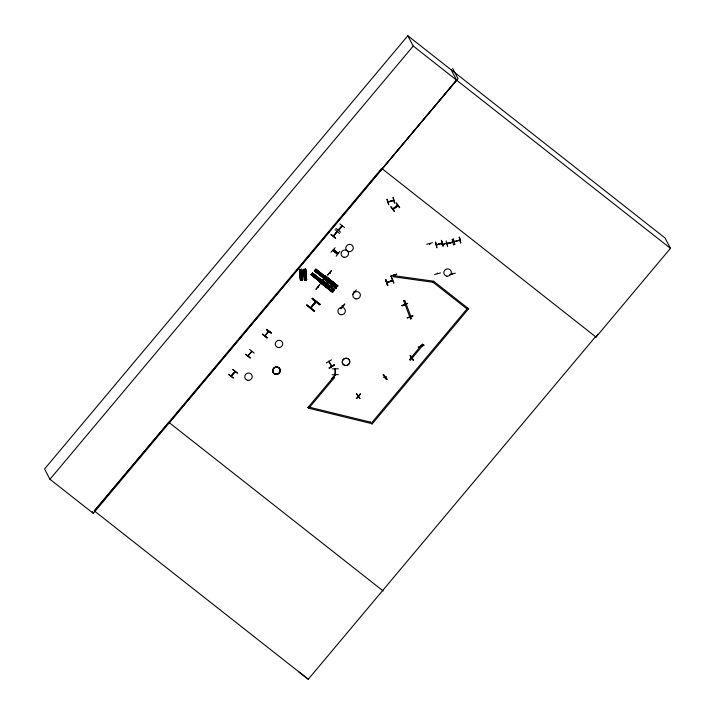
<?xml version="1.0" encoding="UTF-8"?>
<svg xmlns="http://www.w3.org/2000/svg" width="715" height="715" viewBox="0 0 715 715"><rect width="100%" height="100%" fill="white"/><g stroke="black" fill="none" stroke-linecap="round" stroke-linejoin="round"><path stroke-width="1.07" d="M329.722 273.014L330.035 273.166M342.646 306.145L342.217 305.788L342.476 306.217M357.858 395.878L358.447 396.003L357.947 395.654M332.296 368.886L338.311 368.788M334.951 374.428L335.255 373.936L335.344 374.66M335.067 374.624L335.201 368.833M392.803 208.86L397.638 205.411M358.823 395.681C357.67 396.128 359.314 396.119 358.197 395.735M385.385 376.608L385.465 376.76M393.751 275.498L394.153 275.901L393.759 275.427M404.797 304.152L404.467 303.893M410.178 317.594L410.07 317.389M335.12 368.69L335.317 369.271M433.737 281.254L433.049 282.282L393.608 276.794L393.813 275.659L433.254 281.147L433.049 282.282L467.002 308.916M318.586 287.251L318.452 286.974M333.699 376.85L334.209 377.252L333.646 376.635M357.804 395.842L358.447 396.128M429.492 243.69L429.778 243.904M452.086 273.425L452.282 273.979L452.014 273.336M388.665 201.996L388.397 201.594M393.259 200.602L393.071 200.298M393.751 200.45L393.768 200.209M436.382 244.852L442.183 243.109M436.302 244.7L436.954 244.628M441.539 243.297L442.04 242.975M234.484 371.952L231.571 375.938L230.963 375.911M248.007 355.927L251.877 351.315M251.43 351.789L247.962 355.73M268.652 331.304L264.747 335.719M268.205 331.787L265.042 335.97M306.851 304.921L314.609 310.927L314.18 311.436L306.529 305.314L306.932 304.867L314.493 311.034L314.18 311.427M333.315 235.879L333.574 236.29L337.176 231.419M338.213 230.016L338.409 230.427L338.561 229.846M341.681 225.931L342.315 225.833M446.884 243.708L452.202 242.474M452.068 242.278L452.72 242.099L447 243.645M370.459 422.029L370.209 423.262L308.8 408.247L309.059 407.014M331.42 365.991L331.546 366.259M331.805 366.107L331.563 365.714M442.12 243.368L436.499 244.789M452.166 242.501L452.577 241.965M454.74 241.715L454.624 241.456M319.364 281.37L319.82 280.825L311.508 274.292L311.132 274.703L319.382 281.353L311.061 274.837L312.419 273.103L320.597 279.923M312.106 273.604L312.553 273.058L320.856 279.601L312.544 273.085L312.124 273.586L320.427 280.119L320.865 279.592M314.439 270.762L323.108 276.911L322.662 277.438L314.35 270.905L315.708 269.171L324.136 275.695L315.851 269.135L315.422 269.653L323.975 275.892L315.422 269.653M320.409 280.137L312.187 273.434L320.508 279.976M332.412 292.31L319.945 282.523L322.009 279.976L334.638 289.673L322.009 279.976L334.602 289.718L332.395 292.31M333.074 291.506L332.77 291.863L320.445 281.826L332.913 291.649M322.653 277.438L324.154 275.668M334.62 289.7L321.893 280.217L322.188 279.878M335.996 288.029L323.359 278.403L325.307 276.053L337.936 285.741L335.693 288.386L323.243 278.591L323.546 278.233L335.952 288.082M323.618 278.144L323.922 277.778L336.363 287.591L336.068 287.939L323.663 278.09M324.816 276.732L337.292 286.509L324.807 276.741L325.111 276.383L337.56 286.179M325.28 275.999L337.668 286.063L325.486 275.945M393.402 208.744L397.397 205.902L397.129 205.491M342.253 225.94L338.472 230.418M385.483 376.778L385.948 376.492M597.749 334.164L596.078 337.033L595.568 336.64L308.281 679.25L298.933 671.993M251.385 351.717L252.046 351.467L247.962 355.641M338.812 230.042L341.922 226.289M228.737 374.499L233.394 378.065L228.746 374.356M245.576 354.425L250.179 358.027M245.728 354.238L250.384 357.795M262.351 334.414L267.106 337.712M332.797 250.616L337.409 254.209M332.976 250.384L337.605 253.986L332.949 250.42M314.377 270.887L314.797 270.377L322.939 277.107M319.632 281.049L311.311 274.533M324.154 275.677L323.725 276.187L315.673 269.358M320.231 282.202L332.681 291.997L320.249 282.157M332.931 291.631L320.445 281.826L333.029 291.568M321.822 280.307L321.518 280.673L334.245 290.147L321.777 280.369M323.895 277.822L336.345 287.618M324.968 276.508L337.417 286.304M332.52 292.122L320.052 282.237M334.102 290.254L321.652 280.459L334.245 290.147M330.938 234.645L335.523 238.274M335.666 238.104L331.099 234.323M444.256 243.69L444.73 244.36M452.389 273.711L452.381 273.398M451.201 69.873L407.827 35.75L44.553 468.977L49.952 479.265L93.325 513.379L456.599 80.152L451.094 69.677L664.986 237.952L670.447 248.346L596.024 337.096L381.676 168.365L94.389 510.975L308.281 679.25M49.952 479.265L413.225 46.037L407.827 35.75M169.258 422.681L456.554 80.071M331.036 252.225L335.12 247.721M232.884 369.575L237.478 373.185L232.867 369.575M266.436 329.561L271.244 332.922L266.481 329.481M315.842 271.852L317.138 270.315M315.431 275.49L314.126 277M234.413 371.889C237.416 370.567 223.858 383.097 235.003 371.746L234.806 371.425M264.738 335.639L264.943 336.05L268.572 331.152M316.28 276.16L314.966 277.661M254.254 353.183L249.642 349.456M339.795 251.439L336.13 256.229M318.595 280.539L319.891 279.002M321.893 276.616L323.18 275.078M323.484 276.178L323.162 276.705M320.731 279.663L319.569 281.129M325.477 280.021L327.39 277.652M323.448 284.936L325.352 282.577M312.455 298.271L312.026 298.781L319.703 304.84L320.132 304.322L312.455 298.262L320.114 304.322L319.757 304.733M324.574 285.821L326.478 283.453M329.132 282.881L331.063 280.575M315.538 301.471L310.56 307.727L315.601 301.578L316.093 301.989L310.936 308.022L310.444 307.557M310.927 308.004L316.003 301.837M331.251 291.077L333.19 288.771M334.548 287.153L336.479 284.847M307.906 407.55L333.717 376.769L334.611 377.466L308.8 408.247L307.843 407.416M423.209 344.827L410.374 360.342L409.481 359.636L422.315 344.121M468.647 308.719L371.997 424.183L371.103 423.486L467.753 308.013M94.219 510.841L168.758 422.288L383.16 590.956M382.185 168.758L458.038 78.65L452.684 68.452M339.947 223.947L344.523 227.584M333.896 235.673L336.783 231.794M340.617 232.187L336.005 228.451M339.625 233.456L335.103 229.73M327.586 274.98L331.501 270.386M331.671 270.52L327.765 275.078M316.066 289.226L319.918 284.543L316.012 289.173M354.336 291.89L353.827 291.979M352.441 294.491L356.302 289.861M344.818 304.179L340.93 308.791M335.675 374.428L331.563 378.87L335.675 374.392M334.164 377.216L333.762 376.537M356.401 398.353L360.288 393.751M397.218 205.67L393.366 208.557M397.469 205.25C398.72 205.831 392.848 210.407 392.741 208.628M384.599 377.145L384.169 377.699L384.518 376.993M312.124 298.638L319.802 304.688M333.405 249.758L338.034 253.476L333.422 249.75M333.628 249.615L338.24 253.217M266.624 329.311L271.235 332.913M270.994 333.083L266.391 329.472M319.721 280.915L311.499 274.319L311.141 274.667L319.391 281.335M384.116 377.413L384.545 377.18M390.828 206.814L394.278 211.488M391.025 206.671L394.483 211.336M383.481 374.785L387.083 379.352M383.678 374.642L387.101 379.236M359.895 398.487L356.517 393.652L359.967 398.443M396.298 202.917L399.73 207.6M383.017 374.812L386.359 379.585M384.286 377.645L384.384 377.019M411.786 358.009L411.402 358.367M385.635 376.993L386.064 376.653M392.499 280.566L387.003 282.711M331.483 359.851L326.255 362.934M329.132 367.876L334.388 364.847L329.186 367.975M395.994 203.015L399.524 207.734M392.508 280.593L386.878 282.532L392.535 280.307M410.41 355.543L413.547 360.449L410.169 355.695M413.538 360.351L410.133 355.632M385.814 279.797L387.628 285.428L385.85 279.78M385.582 279.976L387.646 285.41M385.832 279.878L387.879 285.231M411.491 358.537L411.223 358.126M452.658 242.358L446.804 243.556M454.231 241.599L459.995 240.24L459.736 239.874M337.257 231.571L333.324 235.959M386.887 199.351L388.79 204.856L387.146 199.262M435.533 242.162L436.883 247.846L435.623 242.153M300.139 269.528L301.069 280.039L300.38 280.128L299.442 269.609L300.148 269.528L301.024 280.048M299.451 269.609L299.969 269.501M301.078 269.43L301.739 269.349L302.633 279.869L301.989 279.949L301.194 269.385L302.025 279.94L302.668 279.869M302.123 279.905L301.748 269.341M305.752 269.189L305.055 269.26L305.993 279.78L306.655 279.708L305.761 269.18L303.446 269.448L304.411 279.967L305.073 279.887L304.152 269.358L305.028 279.887M306.672 279.699L306.118 279.726L305.091 269.269L305.582 269.162L306.503 279.699M301.578 269.323L299.558 269.519L300.416 280.119L302.499 279.833L301.337 269.403M304.376 279.958L306.512 279.663M446.106 240.91L447.635 246.63M453.096 239.016L454.865 244.575L453.328 238.953M329.856 272.799L330.375 273.175M318.077 286.849L318.515 287.153M353.961 291.765L354.39 292.069M333.842 376.689L334.209 376.823M393.902 282.997L391.847 277.554M403.671 300.729L404.833 300.425L411.652 318.559L410.481 318.863M390.899 276.124L396.664 274.256L390.891 276.106M390.944 276.294L396.664 274.256M402.062 305.841L407.622 303.383L402.062 305.823M407.622 303.401L401.91 305.457M407.291 318.059L412.957 315.905M407.184 317.773L412.85 315.619M420.894 345.381L420.876 346.06M418.204 347.124L423.906 345.041M418.346 347.481L424.013 345.327M393.295 197.412L394.591 203.114L392.955 197.42M393.706 200.227L388.031 202.157M388.611 201.853L393.125 200.495M393.759 200.423L387.896 201.809M436.445 244.834L442.093 243.109M443.005 246.005L441.37 240.32L442.987 245.906M432.486 242.689L426.632 244.271M441.504 244.557L447.331 242.912M459.861 240.043L454.088 241.706M447.018 243.904L447.456 243.493M453.542 244.977L452.094 239.346M440.467 272.951L434.631 274.56M449.467 274.774L455.303 273.175M299.585 269.564L300.631 280.101L299.826 269.564M304.51 279.905L303.866 269.403M303.732 269.421L304.912 279.878M306.52 279.699L305.368 269.224M441.459 240.374L443.077 245.969M459.298 237.3L460.683 242.868M459.557 237.228L460.692 242.966L459.218 237.237M299.674 270.627L301.667 270.386M303.678 270.467L305.654 270.19M303.741 271.173L305.743 270.94M299.826 272.406L301.81 272.138M303.92 273.193L305.922 272.951M300.005 274.417L302.007 274.185M304.018 274.256L305.993 273.988M300.407 279.002L302.409 278.761M304.42 278.832L306.413 278.6M305.189 279.788L305.797 279.717M388.075 202.184L387.995 201.71M328.9 361.218L329.195 361.727M332.18 374.785L338.15 374.58M393.929 275.293L393.911 275.91M304.644 279.931L303.589 269.394M329.007 361.424L331.858 366.339M331.626 366.411L328.694 361.406L329.213 361.638M444.533 243.788L444.685 244.351M429.697 243.556L429.894 244.047M309.121 407.139L370.531 422.154M404.636 304.429L404.484 303.947M429.715 243.618L429.84 244.128M437.5 273.121L437.562 273.416M335.406 368.833L335.049 369.217M441.673 243.493L441.566 243.055L441.727 243.511M413.225 46.037L670.447 248.346M433.799 281.379L468.718 308.844M422.386 344.246L423.28 344.952M325.307 276.053L337.793 285.857M315.476 269.51L323.877 276.008M322.912 277.134L314.421 270.717L322.831 277.241M323.743 277.903L336.22 287.707M323.359 278.35L335.844 288.154M320.266 280.164L319.873 280.637M268.17 331.706L268.813 331.51L268.447 331.215M342.512 306.333L342.244 305.68M344.612 304.009L340.706 308.603M360.575 394.028L356.678 398.621M335.898 251.787L335.469 252.306L335.862 251.841M334.432 364.936L329.338 368.243L334.45 364.963M459.325 239.981L459.28 240.061M452.506 241.92L452.667 242.385M452.094 242.036L452.255 242.501M446.911 243.466L447.072 243.931M441.968 242.93L442.129 243.395M436.811 244.485L436.981 244.95M436.409 244.61L436.579 245.066M437.276 273.246L437.276 273.496M393.59 283.024L391.516 277.59M391.918 280.298L392.115 280.745M386.895 282.246L387.092 282.693M341.949 225.609L338.177 230.15M329.776 279.529L327.836 281.835M328.65 278.644L326.71 280.959M342.556 305.94L342.101 306.092M326.541 276.991L324.61 279.297M327.747 284.454L325.808 286.76M319.569 272.227L318.264 273.729M318.729 271.566L317.415 273.067M324.092 281.585L322.152 283.891M323.252 280.915L321.312 283.229M313.84 274.247L312.535 275.749M305.814 271.968L303.839 272.245M301.712 271.065L299.737 271.334M301.891 273.085L299.916 273.353M335.326 368.681L335.219 374.49M92.342 511.511L93.325 513.379M403.734 300.854L410.553 318.988M305.448 269.215L306.377 279.735M301.435 269.385L302.374 279.896M301.793 279.878L301.176 279.949M300.506 273.675L301.381 273.791L300.506 273.675M304.51 273.505L305.385 273.631L304.51 273.505M314.752 276.499L315.628 276.625L314.752 276.499M318.05 272.567L318.926 272.692L318.05 272.567M262.512 334.102L267.097 337.846L262.512 334.102M313.259 273.765L311.99 275.338L313.259 273.765M316.557 269.841L315.279 271.414L316.557 269.841M314.663 274.873L313.393 276.446L314.663 274.873M317.961 270.94L316.682 272.522L317.961 270.94M247.819 380.291A3.772 3.62 -27.7 0 0 251.993 375.312A3.772 3.62 -27.7 0 0 245.611 374.428A3.772 3.62 -27.7 0 0 247.819 380.291M275.802 374.276A3.772 3.62 -27.7 0 0 279.976 369.298A3.772 3.62 -27.7 0 0 273.604 368.413A3.772 3.62 -27.7 0 0 275.802 374.276A3.79 3.629 -27.7 0 0 279.976 369.253A3.772 3.62 -27.7 0 0 273.568 368.341A3.79 3.629 -27.7 0 0 275.784 374.249M275.776 374.204A3.772 3.62 -27.7 0 0 279.949 369.235A3.79 3.629 -27.7 0 0 273.568 368.359A3.772 3.62 -27.7 0 0 275.776 374.204M278.332 347.544A3.772 3.62 -27.7 0 0 282.505 342.565A3.772 3.62 -27.7 0 0 276.124 341.681A3.772 3.62 -27.7 0 0 278.332 347.544M446.911 276.169A3.79 3.629 -27.7 0 0 451.102 271.173A3.79 3.629 -27.7 0 0 444.694 270.279A3.79 3.629 -27.7 0 0 446.911 276.169M344.138 257.284A3.79 3.629 -27.7 0 0 348.33 252.288A3.79 3.629 -27.7 0 0 341.922 251.394A3.79 3.629 -27.7 0 0 344.138 257.284M348.866 251.644A3.79 3.629 -27.7 0 0 353.058 246.639A3.79 3.629 -27.7 0 0 346.659 245.754A3.79 3.629 -27.7 0 0 348.866 251.644M340.992 314.689A3.79 3.629 -27.7 0 0 345.184 309.693A3.79 3.629 -27.7 0 0 338.776 308.8A3.79 3.629 -27.7 0 0 340.992 314.689M355.981 298.879A3.79 3.629 -27.7 0 0 360.163 293.883A3.79 3.629 -27.7 0 0 353.764 292.989A3.79 3.629 -27.7 0 0 355.981 298.879M345.372 365.526A3.79 3.629 -27.7 0 0 349.564 360.53A3.79 3.629 -27.7 0 0 343.137 359.6A3.79 3.629 -27.7 0 0 345.354 365.49A3.79 3.629 -27.7 0 0 349.546 360.485A3.79 3.629 -27.7 0 0 343.155 359.636A3.79 3.629 -27.7 0 0 345.372 365.526"/></g></svg>
